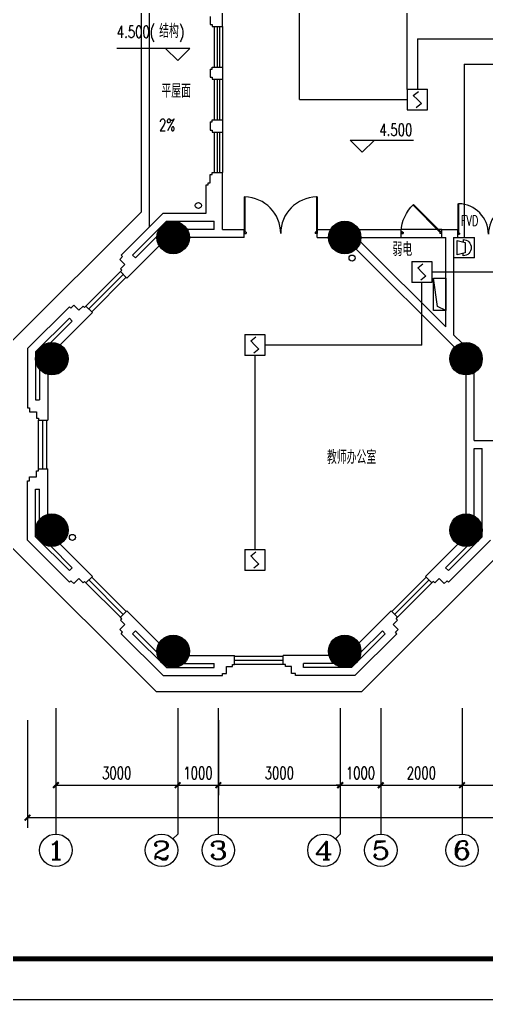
# Model space of a CAD drawing. Extents: x 190999 to 918899, y -200814 to 215286.
# Drawn here: x 205919 to 217412, y 71786 to 95940 of the extents above; entities that cross this region are included whole.
import ezdxf
from ezdxf.enums import TextEntityAlignment as Align

# ---------------------------------------------------------------- set-up
doc = ezdxf.new("R2010")
doc.units = 0
doc.header["$LTSCALE"] = 1000
doc.header["$MEASUREMENT"] = 0
doc.layers.get('Defpoints').update_dxf_attribs({"color": 1})
for name, color, linetype in [('00-EQUIP', 3, 'Continuous'), ('00-WIRE-4', 6, 'Continuous'), ('A-墙线', 2, 'Continuous'), ('A-外包装修', 250, 'Continuous'), ('A-外窗', 145, 'Continuous'), ('A-门', 167, 'Continuous'), ('AXIS', 3, 'Continuous'), ('AXIS_TEXT', 7, 'Continuous'), ('COLUMN', 2, 'Continuous'), ('DIM_ELEV', 3, 'Continuous'), ('PUB_HATCH', 250, 'Continuous'), ('PUB_TEXT', 7, 'Continuous'), ('WALL', 2, 'Continuous'), ('图框', 189, 'Continuous'), ('屋面排水', 4, 'Continuous'), ('房间名称', 7, 'Continuous'), ('暖通-风-说明', 3, 'Continuous'), ('电井开洞', 97, 'Continuous'), ('雨水管', 151, 'Continuous'), ('雨水管口', 6, 'Continuous')]:
    doc.layers.add(name, color=color, linetype=linetype)
doc.styles.add('_TCH_AXIS', font='COMPLEX', dxfattribs={"bigfont": 'GBCBIG'})
doc.styles.add('_TCH_DIM', font='SIMPLEX', dxfattribs={"bigfont": 'GBCBIG'})
doc.styles.add('COMPLEX', font='COMPLEX')
doc.styles.add('DIM_FONT', font='SIMPLEX', dxfattribs={"width": 0.7, "bigfont": 'GBCBIG'})
doc.styles.add('HZ-ZGBZ', font='romanc.shx', dxfattribs={"width": 0.65})
doc.styles.get("Standard").update_dxf_attribs({"font": 'simhei.ttf'})
doc.styles.add('XXK', font='romans.shx', dxfattribs={"width": 0.75, "bigfont": 'hzf.shx'})
doc.linetypes.add('BIG-DLINE', pattern='A,1,-0.15,["D",XXK,S=0.2,R=0,X=-0.1,Y=-0.09],-0.2', length=1.35)
doc.dimstyles.new('DIMN', dxfattribs={"dimtxt": 300, "dimasz": 100, "dimexe": 250, "dimexo": 300, "dimgap": 150, "dimtad": 1, "dimdec": 0, "dimzin": 0, "dimdsep": 46, "dimtxsty": 'DIM_FONT', "dimblk": 'ARCHTICK', "dimcen": 0.09, "dimclrt": 7, "dimazin": 2, "dimtfac": 1, "dimtdec": 0, "dimtix": 1, "dimtmove": 2, "dimatfit": 3, "dimfxl": 0, "dimtolj": 1, "dimtzin": 0, "dimarcsym": 0})

# ---------------------------------------------------------------- blocks, each defined once
blk = doc.blocks.new('TJAD_TK_A0')
at = {"layer": '图框'}
blk.add_line((973, -441.7), (2162, -441.7), dxfattribs=at)
at = {"layer": '图框', "const_width": 1.2}
blk.add_lwpolyline([(2152, -431.7), (2152, 389.3), (998, 389.3), (998, -431.7)], close=True, dxfattribs=at)
blk = doc.blocks.new('m1800')
at = {"layer": 'A-墙线'}
for p, q in [((-900, -100), (-900, 100)), ((900, -100), (900, 100))]:
    blk.add_line(p, q, dxfattribs=at)
at = {"layer": 'A-门'}
for p, q in [((-900, 900), (-900, 0)), ((-900, 900), (-880, 900)), ((-880, 900), (-880, 50)), ((880, 900), (880, 50)), ((900, 900), (880, 900)), ((900, 900), (900, 0)), ((-900, 50), (-870, 50)), ((-900, 0), (-850, 0)), ((-870, 50), (-870, 30)), ((-870, 30), (-850, 30)), ((-850, 30), (-850, 0)), ((850, 30), (850, 0)), ((870, 30), (850, 30)), ((900, 0), (850, 0)), ((870, 50), (870, 30)), ((900, 50), (870, 50))]:
    blk.add_line(p, q, dxfattribs=at)
for centre, start, end in [((-900, 0), 0, 88.7267), ((900, 0), 91.2733, 180)]:
    blk.add_arc(centre, 900, start, end, dxfattribs=at)
blk = doc.blocks.new('bfm01')
at = {"layer": 'A-墙线'}
for p, q in [((-200, 0), (0, 0)), ((-200, -1000), (0, -1000))]:
    blk.add_line(p, q, dxfattribs=at)
at = {"layer": 'A-门'}
for p, q in [((-200, -1000), (-200, 0)), ((-100, 0), (-100, -50)), ((-70, -50), (-100, -50)), ((-50, -30), (-70, -30)), ((-70, -30), (-70, -50)), ((-64, -44), (-50, -30)), ((-64, -44), (603, -711)), ((-50, 0), (-50, -30)), ((-50, -30), (617, -697)), ((0, 0), (0, -1000)), ((-70, -950), (-100, -950)), ((-100, -1000), (-100, -950)), ((-70, -970), (-70, -950)), ((-50, -1000), (-100, -1000)), ((-50, -970), (-70, -970)), ((-50, -1000), (-50, -970))]:
    blk.add_line(p, q, dxfattribs=at)
blk.add_arc((-100, 0), 1000, 272.866, 315.8103, dxfattribs=at)
blk = doc.blocks.new('_ArchTick')
at = {"const_width": 0.5}
blk.add_lwpolyline([(-0.7, -0.7), (0.7, 0.7)], dxfattribs=at)
blk = doc.blocks.new('*D131')
at = {"layer": 'AXIS', "color": 0, "lineweight": -2}
for p, q in [((206812, 78667), (206812, 76817)), ((209811, 78667), (209811, 76817)), ((206812, 77067), (209811, 77067))]:
    blk.add_line(p, q, dxfattribs=at)
at = {"layer": 'Defpoints', "color": 0}
for p in [(206812, 78967), (209811, 78967), (209811, 77067)]:
    blk.add_point(p, dxfattribs=at)
at = {"layer": 'AXIS', "color": 0, "lineweight": -2, "xscale": 100, "yscale": 100, "zscale": 100, "rotation": 180}
blk.add_blockref('_ArchTick', (206812, 77067), dxfattribs=at)
at = {"layer": 'AXIS', "color": 0, "lineweight": -2, "xscale": 100, "yscale": 100, "zscale": 100}
blk.add_blockref('_ArchTick', (209811, 77067), dxfattribs=at)
at = {"layer": 'AXIS', "color": 7, "insert": (208311, 77367), "char_height": 300, "attachment_point": 5, "style": 'DIM_FONT'}
blk.add_mtext('\\A1;3000', dxfattribs=at)
blk = doc.blocks.new('*D132')
at = {"layer": 'AXIS', "color": 0, "lineweight": -2}
for p, q in [((209811, 78667), (209811, 76817)), ((210812, 78667), (210812, 76817)), ((209811, 77067), (210812, 77067))]:
    blk.add_line(p, q, dxfattribs=at)
at = {"layer": 'Defpoints', "color": 0}
for p in [(209811, 78967), (210812, 78967), (210812, 77067)]:
    blk.add_point(p, dxfattribs=at)
at = {"layer": 'AXIS', "color": 0, "lineweight": -2, "xscale": 100, "yscale": 100, "zscale": 100, "rotation": 180}
blk.add_blockref('_ArchTick', (209811, 77067), dxfattribs=at)
at = {"layer": 'AXIS', "color": 0, "lineweight": -2, "xscale": 100, "yscale": 100, "zscale": 100}
blk.add_blockref('_ArchTick', (210812, 77067), dxfattribs=at)
at = {"layer": 'AXIS', "color": 7, "insert": (210311, 77367), "char_height": 300, "attachment_point": 5, "style": 'DIM_FONT'}
blk.add_mtext('\\A1;1000', dxfattribs=at)
blk = doc.blocks.new('*D133')
at = {"layer": 'AXIS', "color": 0, "lineweight": -2}
for p, q in [((210812, 78667), (210812, 76817)), ((213812, 78667), (213812, 76817)), ((210812, 77067), (213812, 77067))]:
    blk.add_line(p, q, dxfattribs=at)
at = {"layer": 'Defpoints', "color": 0}
for p in [(210812, 78967), (213812, 78967), (213812, 77067)]:
    blk.add_point(p, dxfattribs=at)
at = {"layer": 'AXIS', "color": 0, "lineweight": -2, "xscale": 100, "yscale": 100, "zscale": 100, "rotation": 180}
blk.add_blockref('_ArchTick', (210812, 77067), dxfattribs=at)
at = {"layer": 'AXIS', "color": 0, "lineweight": -2, "xscale": 100, "yscale": 100, "zscale": 100}
blk.add_blockref('_ArchTick', (213812, 77067), dxfattribs=at)
at = {"layer": 'AXIS', "color": 7, "insert": (212312, 77367), "char_height": 300, "attachment_point": 5, "style": 'DIM_FONT'}
blk.add_mtext('\\A1;3000', dxfattribs=at)
blk = doc.blocks.new('*D134')
at = {"layer": 'AXIS', "color": 0, "lineweight": -2}
for p, q in [((213812, 78667), (213812, 76817)), ((214812, 78667), (214812, 76817)), ((213812, 77067), (213712, 77067)), ((213812, 77067), (214812, 77067)), ((214812, 77067), (214912, 77067))]:
    blk.add_line(p, q, dxfattribs=at)
at = {"layer": 'Defpoints', "color": 0}
for p in [(213812, 78967), (214812, 78967), (214812, 77067)]:
    blk.add_point(p, dxfattribs=at)
at = {"layer": 'AXIS', "color": 0, "lineweight": -2, "xscale": 100, "yscale": 100, "zscale": 100}
blk.add_blockref('_ArchTick', (213812, 77067), dxfattribs=at)
at = {"layer": 'AXIS', "color": 0, "lineweight": -2, "xscale": 100, "yscale": 100, "zscale": 100, "rotation": 180}
blk.add_blockref('_ArchTick', (214812, 77067), dxfattribs=at)
at = {"layer": 'AXIS', "color": 7, "insert": (214312, 77367), "char_height": 300, "attachment_point": 5, "style": 'DIM_FONT'}
blk.add_mtext('\\A1;1000', dxfattribs=at)
blk = doc.blocks.new('*D135')
at = {"layer": 'AXIS', "color": 0, "lineweight": -2}
for p, q in [((214812, 78667), (214812, 76817)), ((216812, 78667), (216812, 76817)), ((214812, 77067), (216812, 77067))]:
    blk.add_line(p, q, dxfattribs=at)
at = {"layer": 'Defpoints', "color": 0}
for p in [(214812, 78967), (216812, 78967), (216812, 77067)]:
    blk.add_point(p, dxfattribs=at)
at = {"layer": 'AXIS', "color": 0, "lineweight": -2, "xscale": 100, "yscale": 100, "zscale": 100, "rotation": 180}
blk.add_blockref('_ArchTick', (214812, 77067), dxfattribs=at)
at = {"layer": 'AXIS', "color": 0, "lineweight": -2, "xscale": 100, "yscale": 100, "zscale": 100}
blk.add_blockref('_ArchTick', (216812, 77067), dxfattribs=at)
at = {"layer": 'AXIS', "color": 7, "insert": (215812, 77367), "char_height": 300, "attachment_point": 5, "style": 'DIM_FONT'}
blk.add_mtext('\\A1;2000', dxfattribs=at)
blk = doc.blocks.new('*D136')
at = {"layer": 'AXIS', "color": 0, "lineweight": -2}
for p, q in [((216812, 78667), (216812, 76817)), ((220812, 78667), (220812, 76817)), ((216812, 77067), (220812, 77067))]:
    blk.add_line(p, q, dxfattribs=at)
at = {"layer": 'Defpoints', "color": 0}
for p in [(216812, 78967), (220812, 78967), (220812, 77067)]:
    blk.add_point(p, dxfattribs=at)
at = {"layer": 'AXIS', "color": 0, "lineweight": -2, "xscale": 100, "yscale": 100, "zscale": 100, "rotation": 180}
blk.add_blockref('_ArchTick', (216812, 77067), dxfattribs=at)
at = {"layer": 'AXIS', "color": 0, "lineweight": -2, "xscale": 100, "yscale": 100, "zscale": 100}
blk.add_blockref('_ArchTick', (220812, 77067), dxfattribs=at)
at = {"layer": 'AXIS', "color": 7, "insert": (218812, 77367), "char_height": 300, "attachment_point": 5, "style": 'DIM_FONT'}
blk.add_mtext('\\A1;4000', dxfattribs=at)
blk = doc.blocks.new('*D146')
at = {"layer": 'AXIS', "color": 0, "lineweight": -2}
for p, q in [((206112, 78667), (206112, 76017)), ((283362, 78667), (283362, 76017)), ((206112, 76267), (283362, 76267))]:
    blk.add_line(p, q, dxfattribs=at)
at = {"layer": 'Defpoints', "color": 0}
for p in [(206112, 78967), (283362, 78967), (283362, 76267)]:
    blk.add_point(p, dxfattribs=at)
at = {"layer": 'AXIS', "color": 0, "lineweight": -2, "xscale": 100, "yscale": 100, "zscale": 100, "rotation": 180}
blk.add_blockref('_ArchTick', (206112, 76267), dxfattribs=at)
at = {"layer": 'AXIS', "color": 0, "lineweight": -2, "xscale": 100, "yscale": 100, "zscale": 100}
blk.add_blockref('_ArchTick', (283362, 76267), dxfattribs=at)
at = {"layer": 'AXIS', "color": 7, "insert": (244737, 76567), "char_height": 300, "attachment_point": 5, "style": 'DIM_FONT'}
blk.add_mtext('\\A1;77250', dxfattribs=at)
blk = doc.blocks.new('_YZH')
blk.add_circle((0, 0), 0.5)
at = {"layer": 'PUB_HATCH', "const_width": 0.5}
blk.add_lwpolyline([(-0.25, 0, 1), (0.25, 0, 1)], format="xyb", close=True, dxfattribs=at)
blk = doc.blocks.new('_AXISO')
blk.add_circle((0, 0), 0.5)
at = {"layer": 'AXIS_TEXT', "style": 'COMPLEX', "width": 1.041667}
blk.add_attdef('A', text='', height=0.56, dxfattribs=at).set_placement((-0.25, -0.28), (0.25, -0.28), align=Align.FIT)
blk = doc.blocks.new('_LINKPT1')
at = {"color": 0}
blk.add_line((0, 0), (0, 0), dxfattribs=at)
blk = doc.blocks.new('3S1KCGW2')
for p, q in [((0.5, 0.5), (-0.5, 0.5)), ((-0.5, 0.5), (-0.5, -0.5)), ((0.5, -0.5), (0.5, 0.5)), ((-0.2, 0.2), (0.05, 0.4)), ((0, 0), (-0.2, 0.2)), ((0, 0), (0.2, -0.2)), ((0.2, -0.2), (-0.05, -0.4)), ((-0.5, -0.5), (0.5, -0.5))]:
    blk.add_line(p, q)
at = {"const_width": 0.04, "flags": 128}
blk.add_lwpolyline([(-0.5, -0.5), (-0.5, 0.5), (0.5, 0.5), (0.5, -0.5)], close=True, dxfattribs=at)
at = {"xscale": 0.002, "yscale": 0.002, "zscale": 0.002}
for p in [(0, 0.5), (-0.5, 0), (0.5, 0), (0, -0.5)]:
    blk.add_blockref('_LINKPT1', p, dxfattribs=at)
at = {"flags": 9}
blk.add_attdef('A', (0, 0), '', height=0.00002, dxfattribs=at)
blk = doc.blocks.new('411UXEXY')
for p, q in [((0.5, 0.5), (-0.5, 0.5)), ((-0.5, 0.5), (-0.5, -0.5)), ((0.5, -0.5), (0.5, 0.5)), ((-0.25, 0.056), (-0.35, -0.333)), ((0.25, 0.056), (-0.25, 0.056)), ((0.35, -0.333), (0.25, 0.056)), ((-0.4, -0.044), (-0.276, -0.044)), ((-0.35, -0.333), (0.35, -0.333)), ((0.4, -0.044), (0.276, -0.044)), ((-0.5, -0.5), (0.5, -0.5))]:
    blk.add_line(p, q)
at = {"const_width": 0.04, "flags": 128}
blk.add_lwpolyline([(0.5, -0.5), (0.5, 0.5), (-0.5, 0.5), (-0.5, -0.5)], close=True, dxfattribs=at)
blk.add_arc((0, -0.044), 0.4, 0, 180)
at = {"xscale": 0.002, "yscale": 0.002, "zscale": 0.002}
for p in [(0, 0.5), (-0.5, 0), (0.5, 0), (0, -0.5)]:
    blk.add_blockref('_LINKPT1', p, dxfattribs=at)
at = {"flags": 9}
blk.add_attdef('A', (0, 0), '', height=0.00002, dxfattribs=at)

msp = doc.modelspace()

# ---------------------------------------------------------------- linework, layer by layer
at = {"layer": '00-WIRE-4'}
for p, q in [((212811.6, 93967.4), (212811.6, 98117.4)), ((215461.6, 94217.4), (215461.6, 98279.4)), ((215711.6, 95467.4), (226228.3, 95467.4)), ((215711.6, 95467.4), (215711.6, 94217.4)), ((212811.6, 93967.4), (215461.6, 93967.4)), ((218661.6, 89717), (216073.9, 89717)), ((215823.9, 87917.4), (215823.9, 89467)), ((215823.9, 87917.4), (211961.6, 87917.4)), ((211711.6, 87667.4), (211711.6, 82867.4))]:
    msp.add_line(p, q, dxfattribs=at)
at = {"layer": '00-WIRE-4', "linetype": 'BIG-DLINE'}
for q in [(223886.6, 94838.8), (216861.6, 90567.4)]:
    msp.add_line((216861.6, 94838.8), q, dxfattribs=at)
at = {"layer": 'A-墙线'}
for p, q in [((210911.6, 95767.4), (210911.6, 97167.4)), ((210611.6, 96017.4), (210611.6, 95817.4)), ((210611.6, 95817.4), (210661.6, 95817.4)), ((210661.6, 95817.4), (210661.6, 95767.4)), ((210661.6, 95767.4), (210911.6, 95767.4)), ((210611.6, 94717.4), (210611.6, 94517.4)), ((210611.6, 94717.4), (210661.6, 94717.4)), ((210661.6, 94717.4), (210661.6, 94767.4)), ((210661.6, 94767.4), (210911.6, 94767.4)), ((210911.6, 94767.4), (210911.6, 94467.4)), ((210611.6, 94517.4), (210661.6, 94517.4)), ((210661.6, 94517.4), (210661.6, 94467.4)), ((210661.6, 94467.4), (210911.6, 94467.4)), ((210611.6, 93417.4), (210611.6, 93217.4)), ((210611.6, 93417.4), (210661.6, 93417.4)), ((210661.6, 93417.4), (210661.6, 93467.4)), ((210661.6, 93467.4), (210911.6, 93467.4)), ((210911.6, 93467.4), (210911.6, 93167.4)), ((210611.6, 93217.4), (210661.6, 93217.4)), ((210661.6, 93217.4), (210661.6, 93167.4)), ((210661.6, 93167.4), (210911.6, 93167.4)), ((210611.6, 92117.4), (210661.6, 92117.4)), ((210611.6, 91917.4), (210611.6, 92117.4)), ((210661.6, 92117.4), (210661.6, 92167.4)), ((210661.6, 92167.4), (210911.6, 92167.4)), ((210911.6, 90767.4), (210911.6, 92167.4)), ((210511.6, 91167.4), (210511.6, 91867.4)), ((210511.6, 91867.4), (210561.6, 91867.4)), ((210561.6, 91917.4), (210611.6, 91917.4)), ((210561.6, 91867.4), (210561.6, 91917.4)), ((209450.8, 91167.4), (208417.7, 90134.3)), ((209450.8, 91167.4), (210511.6, 91167.4)), ((209533.7, 90967.4), (208700.6, 90134.3)), ((209533.7, 90967.4), (210711.6, 90967.4)), ((210711.6, 90767.4), (210711.6, 90967.4)), ((209300.1, 90592.4), (208771.3, 90063.6)), ((210711.6, 90767.4), (210045.8, 90767.4)), ((210911.6, 90767.4), (211447.2, 90767.4)), ((211447.2, 90567.4), (211447.2, 90767.4)), ((213247.2, 90767.4), (213577.8, 90767.4)), ((214270.6, 90767.4), (215311.6, 90767.4)), ((215311.6, 90567.4), (215311.6, 90767.4)), ((216311.6, 90767.4), (216711.6, 90767.4)), ((216311.6, 90567.4), (216311.6, 90767.4)), ((216711.6, 90567.4), (216711.6, 90767.4)), ((209354.8, 90364.2), (208559.2, 89568.6)), ((211447.2, 90567.4), (210099.1, 90567.4)), ((213247.2, 90567.4), (213524.2, 90567.4)), ((214310.6, 90463.8), (216411.6, 88362.7)), ((214324.2, 90567.4), (215311.6, 90567.4)), ((216311.6, 90567.4), (216411.6, 90567.4)), ((216411.6, 88362.7), (216411.6, 90567.4)), ((216611.6, 88162.7), (216611.6, 90567.4)), ((216611.6, 90567.4), (216711.6, 90567.4)), ((208453.1, 90098.9), (208382.4, 90028.2)), ((208417.7, 90134.3), (208453.1, 90098.9)), ((208700.6, 90134.3), (208771.3, 90063.6)), ((214207, 90284.5), (216629.4, 87862.1)), ((208382.4, 90028.2), (208506.1, 89904.5)), ((208506.1, 89904.5), (208400.1, 89798.4)), ((208400.1, 89798.4), (208435.4, 89763)), ((208435.4, 89763), (208400.1, 89727.7)), ((208400.1, 89727.7), (208559.2, 89568.6)), ((207180.3, 88826.1), (207251, 88896.8)), ((207251, 88896.8), (207374.8, 88773.1)), ((206111.8, 87828.4), (207144.9, 88861.5)), ((206915, 87924.4), (207710.6, 88720.1)), ((207144.9, 88861.5), (207180.3, 88826.1)), ((207374.8, 88773.1), (207480.8, 88879.2)), ((207480.8, 88879.2), (207516.2, 88843.8)), ((207516.2, 88843.8), (207551.5, 88879.2)), ((207551.5, 88879.2), (207710.6, 88720.1)), ((206311.8, 87745.6), (207144.9, 88578.6)), ((206686.8, 87979.1), (207215.7, 88507.9)), ((207144.9, 88578.6), (207215.7, 88507.9)), ((216611.6, 88162.7), (216811.6, 87962.7)), ((206111.8, 87828.4), (206111.8, 86367.4)), ((206311.8, 87745.6), (206311.8, 86567.4)), ((206411.8, 87315.3), (206411.8, 86567.4)), ((206611.8, 87192.6), (206611.8, 86067.4)), ((217111.8, 85567.4), (217111.8, 87233.5)), ((216911.8, 83754.9), (216911.8, 87179.9)), ((206311.8, 86567.4), (206411.8, 86567.4)), ((206111.8, 86367.4), (206161.8, 86367.4)), ((206161.8, 86367.4), (206161.8, 86267.4)), ((206161.8, 86267.4), (206336.8, 86267.4)), ((206336.8, 86267.4), (206336.8, 86117.4)), ((206336.8, 86117.4), (206386.8, 86117.4)), ((206386.8, 86117.4), (206386.8, 86067.4)), ((206386.8, 86067.4), (206611.8, 86067.4)), ((217111.8, 85367.4), (217311.8, 85367.4)), ((217111.8, 83701.3), (217111.8, 85367.4)), ((217311.8, 83189.2), (217311.8, 85367.4)), ((206336.8, 84667.4), (206336.8, 84817.4)), ((206336.8, 84817.4), (206386.8, 84817.4)), ((206386.8, 84817.4), (206386.8, 84867.4)), ((206386.8, 84867.4), (206611.8, 84867.4)), ((206611.8, 83742.2), (206611.8, 84867.4)), ((206111.8, 83106.4), (206111.8, 84567.4)), ((206111.8, 84567.4), (206161.8, 84567.4)), ((206161.8, 84567.4), (206161.8, 84667.4)), ((206161.8, 84667.4), (206336.8, 84667.4)), ((206311.8, 83189.2), (206311.8, 84367.4)), ((206311.8, 84367.4), (206411.8, 84367.4)), ((206411.8, 83619.5), (206411.8, 84367.4)), ((206111.8, 83106.4), (207144.9, 82073.3)), ((206311.8, 83189.2), (207144.9, 82356.1)), ((217311.8, 83189.2), (216478.8, 82356.1)), ((217511.8, 83106.4), (216478.8, 82073.3)), ((206686.8, 82955.7), (207215.7, 82426.8)), ((206915, 83010.3), (207710.6, 82214.7)), ((216708.7, 83010.3), (215913.1, 82214.7)), ((216936.9, 82955.7), (216408, 82426.8)), ((207144.9, 82356.1), (207215.7, 82426.8)), ((216478.8, 82356.1), (216408, 82426.8)), ((207251, 82037.9), (207374.8, 82161.7)), ((207374.8, 82161.7), (207480.8, 82055.6)), ((207551.5, 82055.6), (207710.6, 82214.7)), ((216072.2, 82055.6), (215913.1, 82214.7)), ((216248.9, 82161.7), (216142.9, 82055.6)), ((216372.7, 82037.9), (216248.9, 82161.7)), ((207144.9, 82073.3), (207180.3, 82108.6)), ((207180.3, 82108.6), (207251, 82037.9)), ((207480.8, 82055.6), (207516.2, 82090.9)), ((207516.2, 82090.9), (207551.5, 82055.6)), ((216107.5, 82090.9), (216072.2, 82055.6)), ((216142.9, 82055.6), (216107.5, 82090.9)), ((216443.4, 82108.6), (216372.7, 82037.9)), ((216478.8, 82073.3), (216443.4, 82108.6)), ((208400.1, 81207.1), (208559.2, 81366.2)), ((208435.4, 81171.7), (208400.1, 81207.1)), ((208400.1, 81136.3), (208435.4, 81171.7)), ((209354.8, 80570.5), (208559.2, 81366.2)), ((214268.9, 80570.5), (215064.5, 81366.2)), ((215223.6, 81207.1), (215064.5, 81366.2)), ((215188.3, 81171.7), (215223.6, 81207.1)), ((215223.6, 81136.3), (215188.3, 81171.7)), ((208382.4, 80906.5), (208506.1, 81030.3)), ((208506.1, 81030.3), (208400.1, 81136.3)), ((215117.6, 81030.3), (215223.6, 81136.3)), ((215241.3, 80906.5), (215117.6, 81030.3)), ((208453.1, 80835.8), (208382.4, 80906.5)), ((208417.7, 80800.5), (208453.1, 80835.8)), ((209450.8, 79767.4), (208417.7, 80800.5)), ((208700.6, 80800.5), (208771.3, 80871.2)), ((209533.7, 79967.4), (208700.6, 80800.5)), ((209300.1, 80342.3), (208771.3, 80871.2)), ((214090, 79967.4), (214923.1, 80800.5)), ((214172.9, 79767.4), (215206, 80800.5)), ((214323.6, 80342.3), (214852.4, 80871.2)), ((214923.1, 80800.5), (214852.4, 80871.2)), ((215170.6, 80835.8), (215241.3, 80906.5)), ((215206, 80800.5), (215170.6, 80835.8)), ((210086.7, 80267.4), (211211.8, 80267.4)), ((211211.8, 80042.4), (211211.8, 80267.4)), ((213537, 80267.4), (212411.8, 80267.4)), ((212411.8, 80042.4), (212411.8, 80267.4)), ((209533.7, 79967.4), (210711.8, 79967.4)), ((209963.9, 80067.4), (210711.8, 80067.4)), ((210711.8, 79967.4), (210711.8, 80067.4)), ((211011.8, 79817.4), (211011.8, 79992.4)), ((211011.8, 79992.4), (211161.8, 79992.4)), ((211161.8, 79992.4), (211161.8, 80042.4)), ((211161.8, 80042.4), (211211.8, 80042.4)), ((212461.8, 80042.4), (212411.8, 80042.4)), ((212461.8, 79992.4), (212461.8, 80042.4)), ((212611.8, 79992.4), (212461.8, 79992.4)), ((212611.8, 79817.4), (212611.8, 79992.4)), ((213659.8, 80067.4), (212911.8, 80067.4)), ((212911.8, 79967.4), (212911.8, 80067.4)), ((214090, 79967.4), (212911.8, 79967.4)), ((209450.8, 79767.4), (210911.8, 79767.4)), ((210911.8, 79767.4), (210911.8, 79817.4)), ((210911.8, 79817.4), (211011.8, 79817.4)), ((212711.8, 79817.4), (212611.8, 79817.4)), ((212711.8, 79767.4), (212711.8, 79817.4)), ((214172.9, 79767.4), (212711.8, 79767.4))]:
    msp.add_line(p, q, dxfattribs=at)
at = {"layer": 'A-外包装修'}
for p, q in [((208911.6, 97767.4), (208911.6, 91196.5)), ((209111.6, 97567.4), (209111.6, 90830.8))]:
    msp.add_line(p, q, dxfattribs=at)
msp.add_lwpolyline([(217911.8, 84767.4), (217911.8, 82940.7), (214338.6, 79367.4), (209285.1, 79367.4), (205711.8, 82940.7), (205711.8, 87994.1), (208911.6, 91193.9)], dxfattribs=at)
at = {"layer": 'A-外窗'}
for p, q in [((210711.6, 95767.4), (210711.6, 94767.4)), ((210781.6, 95767.4), (210781.6, 94767.4)), ((210841.6, 95767.4), (210841.6, 94767.4)), ((210911.6, 95767.4), (210911.6, 94767.4)), ((210711.6, 94467.4), (210711.6, 93467.4)), ((210781.6, 94467.4), (210781.6, 93467.4)), ((210841.6, 94467.4), (210841.6, 93467.4)), ((210911.6, 94467.4), (210911.6, 93467.4)), ((210711.6, 93167.4), (210711.6, 92167.4)), ((210781.6, 93167.4), (210781.6, 92167.4)), ((210841.6, 93167.4), (210841.6, 92167.4)), ((210911.6, 93167.4), (210911.6, 92167.4)), ((207551.5, 88879.2), (208400.1, 89727.7)), ((207622.2, 88808.5), (208470.8, 89657)), ((207693, 88737.7), (208541.5, 89586.3)), ((206386.8, 84867.4), (206386.8, 86067.4)), ((206486.8, 84867.4), (206486.8, 86067.4)), ((206586.8, 84867.4), (206586.8, 86067.4)), ((207622.2, 82126.3), (208470.8, 81277.8)), ((207693, 82197), (208541.5, 81348.5)), ((215930.7, 82197), (215082.2, 81348.5)), ((216001.5, 82126.3), (215152.9, 81277.8)), ((207551.5, 82055.6), (208400.1, 81207.1)), ((216072.2, 82055.6), (215223.6, 81207.1)), ((212411.8, 80242.4), (211211.8, 80242.4)), ((212411.8, 80142.4), (211211.8, 80142.4)), ((212411.8, 80042.4), (211211.8, 80042.4))]:
    msp.add_line(p, q, dxfattribs=at)
at = {"layer": 'AXIS'}
for p, q in [((206811.6, 78967.4), (206811.6, 75863.7)), ((209811.2, 78967.4), (209811.2, 75863.7)), ((210811.6, 78967.4), (210811.6, 75863.7)), ((213812.1, 78967.4), (213812.1, 75863.7)), ((214811.6, 78967.4), (214811.6, 75863.7)), ((216811.6, 78967.4), (216811.6, 75863.7)), ((209694, 75746.5), (209811.2, 75863.7)), ((213694.9, 75746.5), (213812.1, 75863.7))]:
    msp.add_line(p, q, dxfattribs=at)
at = {"layer": 'DIM_ELEV'}
for p, q in [((210113.5, 95227.9), (208313.5, 95227.9)), ((209813.5, 94927.9), (209513.5, 95227.9)), ((209813.5, 94927.9), (210113.5, 95227.9)), ((214354.5, 92670), (214054.5, 92970)), ((214054.5, 92970), (215619.5, 92970)), ((214354.5, 92670), (214654.5, 92970))]:
    msp.add_line(p, q, dxfattribs=at)
at = {"layer": 'WALL'}
msp.add_line((217111.8, 85567.4), (218111.6, 85567.4), dxfattribs=at)
at = {"layer": '屋面排水'}
msp.add_lwpolyline([(209637.4, 93006.6, 0, 0, 0), (209878, 92530.8, 80, 0, 0), (210013.4, 92263, 0, 0, 0)], format="xyseb", dxfattribs=at)
at = {"layer": '电井开洞', "color": 4}
msp.add_lwpolyline([(216411.6, 88767.4), (216111.6, 88767.4), (216111.6, 89567.4), (216411.6, 89567.4)], close=True, dxfattribs=at)
at = {"layer": '电井开洞'}
msp.add_lwpolyline([(216411.6, 88767.4), (216206.3, 88865.9), (216111.6, 89567.4)], dxfattribs=at)
at = {"layer": '雨水管'}
for centre in [(214104.6, 90060.3), (207218.9, 83174.6)]:
    msp.add_circle(centre, 75, dxfattribs=at)
at = {"layer": '雨水管口'}
msp.add_circle((210320, 91357.2), 75, dxfattribs=at)

# ---------------------------------------------------------------- block references
at = {"layer": '00-EQUIP', "yscale": 500, "zscale": 500}
for name, p, xscale, rotation in [('3S1KCGW2', (215711.6, 93967.4), 500, 180), ('411UXEXY', (216861.6, 90317.4), -500, 270), ('3S1KCGW2', (215823.9, 89717), 500, 180), ('3S1KCGW2', (211711.6, 87917.4), 500, 180), ('3S1KCGW2', (211711.6, 82617.4), 500, 180)]:
    msp.add_blockref(name, p, dxfattribs=dict(at, xscale=xscale, rotation=rotation))
at = {"layer": 'A-门'}
msp.add_blockref('m1800', (212347.2, 90667.4), dxfattribs=at)
msp.add_blockref('m1800', (212347.2, 90667.4), dxfattribs=at)
at = {"layer": 'A-门', "xscale": -1, "rotation": 270}
msp.add_blockref('bfm01', (216311.6, 90767.4), dxfattribs=at)
at = {"layer": 'A-门', "xscale": 0.8333333332557231, "yscale": 0.8333333332557231, "zscale": 0.8333333333333334}
msp.add_blockref('m1800', (217461.6, 90650.7), dxfattribs=at)
at = {"layer": 'AXIS'}
ref = msp.add_blockref('_AXISO', (206811.6, 75463.7), dxfattribs=dict(at, xscale=800, yscale=800, zscale=800))
ref.add_attrib('A', '1', dxfattribs={"layer": 'AXIS_TEXT', "height": 452.5, "style": '_TCH_AXIS', "width": 2.333333}).set_placement((206585.4, 75237.4), (207037.9, 75237.4), align=Align.FIT)
ref = msp.add_blockref('_AXISO', (209411.2, 75463.7), dxfattribs=dict(at, xscale=800, yscale=800, zscale=800))
ref.add_attrib('A', '2', dxfattribs={"layer": 'AXIS_TEXT', "height": 452.5, "style": '_TCH_AXIS', "width": 1.5}).set_placement((209184.9, 75237.4), (209637.5, 75237.4), align=Align.FIT)
ref = msp.add_blockref('_AXISO', (210811.6, 75463.7), dxfattribs=dict(at, xscale=800, yscale=800, zscale=800))
ref.add_attrib('A', '3', dxfattribs={"layer": 'AXIS_TEXT', "height": 452.5, "style": '_TCH_AXIS', "width": 1.5}).set_placement((210585.3, 75237.4), (211037.9, 75237.4), align=Align.FIT)
ref = msp.add_blockref('_AXISO', (213412.1, 75463.7), dxfattribs=dict(at, xscale=800, yscale=800, zscale=800))
ref.add_attrib('A', '4', dxfattribs={"layer": 'AXIS_TEXT', "height": 452.5, "style": '_TCH_AXIS', "width": 1.3125}).set_placement((213185.8, 75237.4), (213638.3, 75237.4), align=Align.FIT)
ref = msp.add_blockref('_AXISO', (214811.6, 75463.7), dxfattribs=dict(at, xscale=800, yscale=800, zscale=800))
ref.add_attrib('A', '5', dxfattribs={"layer": 'AXIS_TEXT', "height": 452.5, "style": '_TCH_AXIS', "width": 1.5}).set_placement((214585.3, 75237.4), (215037.9, 75237.4), align=Align.FIT)
ref = msp.add_blockref('_AXISO', (216811.6, 75463.7), dxfattribs=dict(at, xscale=800, yscale=800, zscale=800))
ref.add_attrib('A', '6', dxfattribs={"layer": 'AXIS_TEXT', "height": 452.5, "style": '_TCH_AXIS', "width": 1.5}).set_placement((216585.4, 75237.4), (217037.9, 75237.4), align=Align.FIT)
at = {"layer": 'COLUMN', "xscale": 800, "yscale": 800, "zscale": 800}
for p in [(209699.4, 90567.4), (213924.3, 90567.4), (206711.8, 87579.9), (216911.8, 87579.9), (206711.8, 83354.9), (216911.8, 83354.9), (209699.4, 80367.4), (213924.3, 80367.4)]:
    msp.add_blockref('_YZH', p, dxfattribs=at)
at = {"layer": '图框', "xscale": 100, "yscale": 100, "zscale": 100}
msp.add_blockref('TJAD_TK_A0', (93698.6, 115956.8), dxfattribs=at)

# ---------------------------------------------------------------- texts
at = {"layer": 'PUB_TEXT', "style": '_TCH_DIM', "width": 0.705882}
for s, p in [('4.500(', (208313.5, 95488.6)), (')', (209845, 95488.6)), ('2%', (209352.8, 93193.8)), ('4.500', (214779.5, 93074.9))]:
    msp.add_text(s, height=297.5, dxfattribs=at).set_placement(p)
at = {"layer": 'PUB_TEXT', "style": '_TCH_DIM'}
msp.add_text('结构', height=337.59, dxfattribs=at).set_placement((209353.5, 95488.6))
at = {"layer": '房间名称', "style": '_TCH_DIM'}
for s, p in [('平屋面', (209409.1, 94013.4)), ('弱电', (215099, 90110.5)), ('教师办公室', (213485.8, 84985))]:
    msp.add_text(s, height=337.59, dxfattribs=at).set_placement(p)
at = {"layer": '暖通-风-说明', "style": 'HZ-ZGBZ', "width": 0.7}
msp.add_text('FVD', height=250, dxfattribs=at).set_placement((216785.4, 90858.6))

# ---------------------------------------------------------------- dimensions: what is measured, and where the dimension line sits
at = {"layer": 'AXIS'}
for p1, p2, distance, picture, middle in [((206111.8, 78967.4), (283361.6, 78967.4), -2700, '*D146', (244736.7, 76567.4)), ((206811.6, 78967.4), (209811.2, 78967.4), -1900, '*D131', (208311.4, 77367.4)), ((209811.2, 78967.4), (210811.6, 78967.4), -1900, '*D132', (210311.4, 77367.4)), ((210811.6241, 78967.3724), (213812.0708, 78967.3724), -1900, '*D133', (212311.8474, 77367.3724)), ((213812.0708, 78967.3724), (214811.6241, 78967.3724), -1900, '*D134', (214311.8474, 77367.3724)), ((214811.6, 78967.4), (216811.6, 78967.4), -1900, '*D135', (215811.6, 77367.4)), ((216811.6, 78967.4), (220811.6, 78967.4), -1900, '*D136', (218811.6, 77367.4))]:
    dim = msp.add_aligned_dim(p1=p1, p2=p2, distance=distance, dimstyle='DIMN', dxfattribs=at)
    dim.commit()
    dim.dimension.update_dxf_attribs({"geometry": picture, "text_midpoint": middle})

doc.saveas('drawing.dxf')
